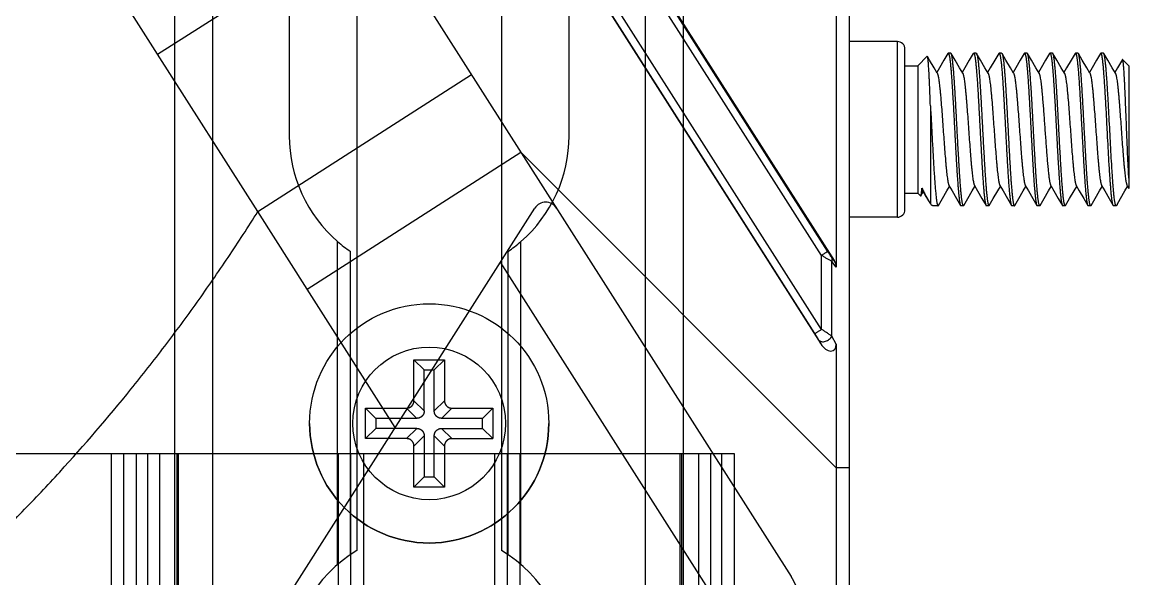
# Model space of a CAD drawing. Header units: millimetres. Extents: x 3299 to 14264, y 1863 to 5555.
# Drawn here: x 12541.37 to 12584.87, y 4157.39 to 4179.27 of the extents above; entities that cross this region are included whole.
import ezdxf

# ---------------------------------------------------------------- set-up
doc = ezdxf.new("R2010")
doc.units = ezdxf.units.MM
doc.layers.add('02___PRT_ALL_AXES', color=7, linetype='Continuous')
doc.layers.add('1轮廓线', color=7, linetype='Continuous', lineweight=25)

# ---------------------------------------------------------------- blocks, each defined once
blk = doc.blocks.new('rygj')
at = {"color": 114, "linetype": 'Continuous', "true_color": 0x139b48}
for p, q in [((4442.055, 3171.646), (5101.055, 3171.646)), ((4442.055, 3170.146), (5101.055, 3170.146)), ((4490.855, 3167.146), (4480.855, 3167.146)), ((4480.855, 3156.146), (4490.855, 3156.146)), ((4442.055, 3153.146), (5101.055, 3153.146)), ((4442.055, 3151.646), (5101.055, 3151.646))]:
    blk.add_line(p, q, dxfattribs=at)
for start, end in [(90, 139.1148), (220.8852, 270)]:
    blk.add_arc((4480.855, 3161.646), 5.5, start, end, dxfattribs=at)
at = {"layer": '02___PRT_ALL_AXES', "color": 114, "linetype": 'Continuous', "true_color": 0x139b48}
for p, q in [((4464.013, 3165.246), (4476.697, 3165.246)), ((4464.398, 3164.746), (4476.312, 3164.746)), ((5068.145, 3164.485), (4464.566, 3164.485)), ((4464.398, 3158.546), (4476.312, 3158.546)), ((5068.145, 3158.807), (4464.566, 3158.807)), ((4464.013, 3158.046), (4476.697, 3158.046))]:
    blk.add_line(p, q, dxfattribs=at)
for centre, start, end in [((4459.855, 3161.646), 31.0806, 148.9194), ((4480.855, 3161.646), 139.1148, 145.6923), ((4459.855, 3161.646), 211.0806, 328.9194), ((4480.855, 3161.646), 214.3077, 220.8852)]:
    blk.add_arc(centre, 5.5, start, end, dxfattribs=at)
blk = doc.blocks.new('ETDHFN')
at = {"layer": '1轮廓线', "linetype": 'Continuous', "lineweight": 25}
for p, q in [((8841.41, 4025.552), (8841.812, 4025.15)), ((8841.41, 4023.942), (8841.41, 4025.552)), ((8841.41, 4025.552), (8842.61, 4025.552)), ((8842.61, 4025.552), (8842.208, 4025.15)), ((8842.61, 4025.552), (8842.61, 4023.942)), ((8841.812, 4025.15), (8842.208, 4025.15)), ((8841.812, 4023.54), (8841.812, 4025.15)), ((8842.208, 4023.54), (8842.208, 4025.15)), ((8839.51, 4023.652), (8839.912, 4023.25)), ((8839.51, 4022.452), (8839.51, 4023.652)), ((8839.51, 4023.652), (8841.12, 4023.652)), ((8842.9, 4023.652), (8844.51, 4023.652)), ((8844.51, 4023.652), (8844.108, 4023.25)), ((8844.51, 4023.652), (8844.51, 4022.452)), ((8839.912, 4023.25), (8839.912, 4022.854)), ((8841.522, 4023.25), (8839.912, 4023.25)), ((8844.108, 4023.25), (8842.498, 4023.25)), ((8844.108, 4022.854), (8844.108, 4023.25)), ((8839.51, 4022.452), (8839.912, 4022.854)), ((8841.12, 4022.452), (8839.51, 4022.452)), ((8841.522, 4022.854), (8839.912, 4022.854)), ((8841.812, 4022.564), (8841.812, 4020.954)), ((8842.208, 4020.954), (8842.208, 4022.564)), ((8842.498, 4022.854), (8844.108, 4022.854)), ((8842.9, 4022.452), (8844.51, 4022.452)), ((8844.51, 4022.452), (8844.108, 4022.854)), ((8841.41, 4020.552), (8841.41, 4022.162)), ((8842.61, 4022.162), (8842.61, 4020.552)), ((8841.41, 4020.552), (8841.812, 4020.954)), ((8841.812, 4020.954), (8842.208, 4020.954)), ((8842.61, 4020.552), (8842.208, 4020.954)), ((8842.61, 4020.552), (8841.41, 4020.552))]:
    blk.add_line(p, q, dxfattribs=at)
at = {"layer": '1轮廓线', "linetype": 'Continuous', "lineweight": 13}
for p, q in [((8841.41, 4023.942), (8841.812, 4023.54)), ((8842.61, 4023.942), (8842.208, 4023.54)), ((8841.12, 4023.652), (8841.522, 4023.25)), ((8842.9, 4023.652), (8842.498, 4023.25)), ((8841.12, 4022.452), (8841.522, 4022.854)), ((8841.41, 4022.162), (8841.812, 4022.564)), ((8842.61, 4022.162), (8842.208, 4022.564)), ((8842.9, 4022.452), (8842.498, 4022.854))]:
    blk.add_line(p, q, dxfattribs=at)
at = {"layer": '1轮廓线', "linetype": 'Continuous', "lineweight": 25}
for radius in [4.7, 3]:
    blk.add_circle((8842.01, 4023.052), radius, dxfattribs=at)
blk.add_arc((8842.01, 4023.052), 4.7, 180, 0, dxfattribs=at)
for points in [[(8841.12, 4023.652), (8841.184, 4023.652), (8841.24, 4023.677), (8841.288, 4023.698), (8841.326, 4023.736), (8841.362, 4023.772), (8841.385, 4023.822), (8841.41, 4023.877), (8841.41, 4023.942)], [(8842.61, 4023.942), (8842.61, 4023.878), (8842.635, 4023.822), (8842.656, 4023.773), (8842.694, 4023.736), (8842.73, 4023.699), (8842.78, 4023.677), (8842.835, 4023.652), (8842.9, 4023.652)], [(8841.812, 4023.54), (8841.812, 4023.476), (8841.787, 4023.42), (8841.766, 4023.372), (8841.728, 4023.334), (8841.692, 4023.298), (8841.642, 4023.275), (8841.587, 4023.25), (8841.522, 4023.25)], [(8842.498, 4023.25), (8842.434, 4023.25), (8842.378, 4023.275), (8842.33, 4023.296), (8842.292, 4023.334), (8842.256, 4023.37), (8842.233, 4023.42), (8842.208, 4023.475), (8842.208, 4023.54)], [(8841.41, 4022.162), (8841.41, 4022.226), (8841.385, 4022.282), (8841.364, 4022.33), (8841.326, 4022.368), (8841.29, 4022.404), (8841.24, 4022.427), (8841.185, 4022.452), (8841.12, 4022.452)], [(8841.522, 4022.854), (8841.586, 4022.854), (8841.642, 4022.829), (8841.69, 4022.808), (8841.728, 4022.77), (8841.764, 4022.734), (8841.787, 4022.684), (8841.812, 4022.629), (8841.812, 4022.564)], [(8842.208, 4022.564), (8842.208, 4022.628), (8842.233, 4022.684), (8842.254, 4022.732), (8842.292, 4022.77), (8842.328, 4022.806), (8842.378, 4022.829), (8842.433, 4022.854), (8842.498, 4022.854)], [(8842.9, 4022.452), (8842.836, 4022.452), (8842.78, 4022.427), (8842.732, 4022.406), (8842.694, 4022.368), (8842.658, 4022.332), (8842.635, 4022.282), (8842.61, 4022.227), (8842.61, 4022.162)]]:
    blk.add_open_spline(points, degree=2, knots=[0, 0, 0, 0.25, 0.25, 0.5, 0.5, 0.75, 0.75, 1, 1, 1], dxfattribs=at)
blk = doc.blocks.new('ERTFHGJ')
at = {"color": 40, "linetype": 'Continuous', "true_color": 0xf8d731}
for p, q in [((8925.457, 3696.77), (8878.457, 3696.77)), ((8900.957, 3696.77), (8900.957, 3617.77)), ((8901.457, 3617.77), (8901.457, 3696.77)), ((8901.957, 3617.77), (8901.957, 3696.77)), ((8902.402, 3617.77), (8902.402, 3696.77)), ((8902.874, 3617.77), (8902.874, 3696.77)), ((8903.457, 3617.77), (8903.457, 3696.77)), ((8903.537, 3696.77), (8903.537, 3617.77)), ((8903.598, 3617.77), (8903.598, 3696.77)), ((8909.882, 3696.77), (8909.882, 3617.77)), ((8910.382, 3617.77), (8910.382, 3696.77)), ((8910.882, 3690.641), (8910.882, 3696.77)), ((8916.032, 3690.641), (8916.032, 3696.77)), ((8916.532, 3617.77), (8916.532, 3696.77)), ((8917.032, 3617.77), (8917.032, 3696.77)), ((8923.315, 3617.77), (8923.315, 3696.77)), ((8923.377, 3696.77), (8923.377, 3617.77)), ((8923.457, 3617.77), (8923.457, 3696.77)), ((8924.039, 3696.77), (8924.039, 3617.77)), ((8924.511, 3696.77), (8924.511, 3617.77)), ((8924.957, 3617.77), (8924.957, 3696.77)), ((8925.457, 3617.77), (8925.457, 3696.77))]:
    blk.add_line(p, q, dxfattribs=at)
blk = doc.blocks.new('rsfv')
at = {"rotation": 90}
blk.add_blockref('rygj', (14412.273, 369.859), dxfattribs=at)
for name, p in [('ETDHFN', (2408.617, 816.362)), ('ERTFHGJ', (2337.17, 1141.444))]:
    blk.add_blockref(name, p)
blk = doc.blocks.new('1111')
at = {"color": 7, "linetype": 'Continuous'}
for p, q in [((16602.781, 7051.634), (16602.781, 6714.134)), ((16405.676, 7051.134), (16600.504, 6745.316)), ((16415.394, 7050.956), (16602.197, 6757.734)), ((16412.996, 7050.624), (16601.677, 6754.455)), ((16601.704, 6757.935), (16584.035, 6785.67)), ((16601.941, 6758.095), (16584.272, 6785.83)), ((16601.437, 6754.866), (16584.021, 6782.205)), ((16601.704, 6755.027), (16584.287, 6782.366)), ((16575.606, 6765.835), (16584.01, 6771.206)), ((16602.282, 6769.515), (16602.282, 6757.468)), ((16575.606, 6765.835), (16574.314, 6767.861)), ((16604.681, 6759.434), (16604.681, 6766.334)), ((16604.981, 6759.734), (16604.981, 6766.034)), ((16579.547, 6759.657), (16575.606, 6765.835)), ((16605.854, 6765.757), (16605.481, 6765.384)), ((16605.864, 6765.753), (16605.854, 6765.757)), ((16605.951, 6765.603), (16605.864, 6765.753)), ((16606.125, 6765.303), (16605.951, 6765.603)), ((16606.508, 6765.598), (16606.334, 6765.298)), ((16606.666, 6765.871), (16606.508, 6765.598)), ((16606.666, 6765.871), (16606.681, 6765.884)), ((16606.781, 6765.884), (16606.681, 6765.884)), ((16606.796, 6765.871), (16606.781, 6765.884)), ((16606.951, 6765.603), (16606.796, 6765.871)), ((16607.125, 6765.303), (16606.951, 6765.603)), ((16607.508, 6765.598), (16607.334, 6765.298)), ((16607.666, 6765.871), (16607.508, 6765.598)), ((16607.666, 6765.871), (16607.681, 6765.884)), ((16607.781, 6765.884), (16607.681, 6765.884)), ((16607.781, 6765.884), (16607.796, 6765.871)), ((16607.951, 6765.603), (16607.796, 6765.871)), ((16608.125, 6765.303), (16607.951, 6765.603)), ((16608.508, 6765.598), (16608.334, 6765.298)), ((16608.666, 6765.871), (16608.508, 6765.598)), ((16608.666, 6765.871), (16608.681, 6765.884)), ((16608.781, 6765.884), (16608.681, 6765.884)), ((16608.781, 6765.884), (16608.796, 6765.871)), ((16608.951, 6765.603), (16608.796, 6765.871)), ((16609.125, 6765.303), (16608.951, 6765.603)), ((16609.508, 6765.598), (16609.334, 6765.298)), ((16609.666, 6765.871), (16609.508, 6765.598)), ((16609.666, 6765.871), (16609.681, 6765.884)), ((16609.781, 6765.884), (16609.681, 6765.884)), ((16609.796, 6765.871), (16609.781, 6765.884)), ((16609.951, 6765.603), (16609.796, 6765.871)), ((16610.125, 6765.303), (16609.951, 6765.603)), ((16610.508, 6765.598), (16610.334, 6765.298)), ((16610.666, 6765.871), (16610.508, 6765.598)), ((16610.666, 6765.871), (16610.681, 6765.884)), ((16610.781, 6765.884), (16610.681, 6765.884)), ((16610.796, 6765.871), (16610.781, 6765.884)), ((16610.951, 6765.603), (16610.796, 6765.871)), ((16611.125, 6765.303), (16610.951, 6765.603)), ((16611.508, 6765.598), (16611.334, 6765.298)), ((16611.666, 6765.871), (16611.508, 6765.598)), ((16611.666, 6765.871), (16611.681, 6765.884)), ((16611.781, 6765.884), (16611.681, 6765.884)), ((16611.796, 6765.871), (16611.781, 6765.884)), ((16611.951, 6765.603), (16611.796, 6765.871)), ((16612.125, 6765.303), (16611.951, 6765.603)), ((16612.508, 6765.598), (16612.334, 6765.298)), ((16612.666, 6765.871), (16612.508, 6765.598)), ((16612.666, 6765.871), (16612.681, 6765.884)), ((16612.781, 6765.884), (16612.681, 6765.884)), ((16612.796, 6765.871), (16612.781, 6765.884)), ((16612.951, 6765.603), (16612.796, 6765.871)), ((16613.125, 6765.303), (16612.951, 6765.603)), ((16613.525, 6765.626), (16613.334, 6765.298)), ((16613.781, 6765.384), (16613.535, 6765.63)), ((16605.481, 6765.384), (16605.481, 6760.384)), ((16606.251, 6765.087), (16606.125, 6765.303)), ((16606.334, 6765.298), (16606.231, 6765.121)), ((16607.251, 6765.087), (16607.125, 6765.303)), ((16607.334, 6765.298), (16607.231, 6765.121)), ((16608.251, 6765.087), (16608.125, 6765.303)), ((16608.334, 6765.298), (16608.231, 6765.121)), ((16609.251, 6765.087), (16609.125, 6765.303)), ((16609.334, 6765.298), (16609.231, 6765.121)), ((16610.251, 6765.087), (16610.125, 6765.303)), ((16610.334, 6765.298), (16610.231, 6765.121)), ((16611.251, 6765.087), (16611.125, 6765.303)), ((16611.334, 6765.298), (16611.231, 6765.121)), ((16612.251, 6765.087), (16612.125, 6765.303)), ((16612.334, 6765.298), (16612.231, 6765.121)), ((16613.251, 6765.087), (16613.125, 6765.303)), ((16613.334, 6765.298), (16613.231, 6765.121)), ((16613.781, 6765.384), (16613.781, 6760.56)), ((16579.547, 6759.657), (16587.941, 6765.036)), ((16605.981, 6763.811), (16605.981, 6759.958)), ((16581.486, 6756.611), (16589.881, 6761.99)), ((16602.282, 6749.589), (16589.881, 6761.99)), ((16605.598, 6760.266), (16605.481, 6760.384)), ((16605.607, 6760.27), (16605.662, 6760.363)), ((16605.662, 6760.363), (16605.698, 6760.426)), ((16605.682, 6760.453), (16605.807, 6760.246)), ((16606.451, 6760.164), (16606.625, 6760.464)), ((16606.625, 6760.464), (16606.731, 6760.646)), ((16606.711, 6760.68), (16606.834, 6760.469)), ((16606.834, 6760.469), (16607.008, 6760.169)), ((16607.451, 6760.164), (16607.625, 6760.464)), ((16607.625, 6760.464), (16607.731, 6760.646)), ((16607.711, 6760.68), (16607.834, 6760.469)), ((16607.834, 6760.469), (16608.008, 6760.169)), ((16608.451, 6760.164), (16608.625, 6760.464)), ((16608.625, 6760.464), (16608.731, 6760.646)), ((16608.711, 6760.68), (16608.834, 6760.469)), ((16608.834, 6760.469), (16609.008, 6760.169)), ((16609.451, 6760.164), (16609.625, 6760.464)), ((16609.625, 6760.464), (16609.731, 6760.646)), ((16609.711, 6760.68), (16609.834, 6760.469)), ((16609.834, 6760.469), (16610.008, 6760.169)), ((16610.451, 6760.164), (16610.625, 6760.464)), ((16610.625, 6760.464), (16610.731, 6760.646)), ((16610.711, 6760.68), (16610.834, 6760.469)), ((16610.834, 6760.469), (16611.008, 6760.169)), ((16611.451, 6760.164), (16611.625, 6760.464)), ((16611.625, 6760.464), (16611.731, 6760.646)), ((16611.711, 6760.68), (16611.834, 6760.469)), ((16611.834, 6760.469), (16612.008, 6760.169)), ((16612.451, 6760.164), (16612.625, 6760.464)), ((16612.625, 6760.464), (16612.731, 6760.646)), ((16612.711, 6760.68), (16612.834, 6760.469)), ((16612.834, 6760.469), (16613.008, 6760.169)), ((16613.451, 6760.164), (16613.625, 6760.464)), ((16613.625, 6760.464), (16613.731, 6760.646)), ((16613.711, 6760.68), (16613.781, 6760.56)), ((16605.598, 6760.266), (16605.607, 6760.27)), ((16605.807, 6760.246), (16605.933, 6760.036)), ((16605.933, 6760.036), (16605.981, 6759.958)), ((16606.296, 6759.896), (16606.451, 6760.164)), ((16607.008, 6760.169), (16607.166, 6759.896)), ((16607.296, 6759.896), (16607.451, 6760.164)), ((16608.008, 6760.169), (16608.166, 6759.896)), ((16608.296, 6759.896), (16608.451, 6760.164)), ((16609.008, 6760.169), (16609.166, 6759.896)), ((16609.296, 6759.896), (16609.451, 6760.164)), ((16610.008, 6760.169), (16610.166, 6759.896)), ((16610.296, 6759.896), (16610.451, 6760.164)), ((16611.008, 6760.169), (16611.166, 6759.896)), ((16611.296, 6759.896), (16611.451, 6760.164)), ((16612.008, 6760.169), (16612.166, 6759.896)), ((16612.296, 6759.896), (16612.451, 6760.164)), ((16613.008, 6760.169), (16613.166, 6759.896)), ((16613.316, 6759.931), (16613.281, 6759.884)), ((16613.316, 6759.931), (16613.451, 6760.164)), ((16570.281, 6728.153), (16590.438, 6759.792)), ((16581.486, 6756.611), (16579.547, 6759.657)), ((16606.281, 6759.884), (16606.296, 6759.896)), ((16607.166, 6759.896), (16607.181, 6759.884)), ((16607.281, 6759.884), (16607.181, 6759.884)), ((16607.296, 6759.896), (16607.281, 6759.884)), ((16608.166, 6759.896), (16608.181, 6759.884)), ((16608.281, 6759.884), (16608.181, 6759.884)), ((16608.296, 6759.896), (16608.281, 6759.884)), ((16609.166, 6759.896), (16609.181, 6759.884)), ((16609.281, 6759.884), (16609.181, 6759.884)), ((16609.296, 6759.896), (16609.281, 6759.884)), ((16610.166, 6759.896), (16610.181, 6759.884)), ((16610.281, 6759.884), (16610.181, 6759.884)), ((16610.296, 6759.896), (16610.281, 6759.884)), ((16611.166, 6759.896), (16611.181, 6759.884)), ((16611.281, 6759.884), (16611.181, 6759.884)), ((16611.296, 6759.896), (16611.281, 6759.884)), ((16612.166, 6759.896), (16612.181, 6759.884)), ((16612.281, 6759.884), (16612.181, 6759.884)), ((16612.296, 6759.896), (16612.281, 6759.884)), ((16613.181, 6759.884), (16613.166, 6759.896)), ((16601.704, 6755.027), (16601.704, 6757.935)), ((16602.197, 6757.734), (16602.102, 6757.857)), ((16598.585, 6742.745), (16589.081, 6757.663)), ((16602.282, 6757.468), (16602.107, 6757.697)), ((16602.107, 6754.76), (16602.107, 6757.697)), ((16584.948, 6751.175), (16581.486, 6756.611)), ((16602.282, 6754.44), (16602.107, 6754.76)), ((16601.677, 6754.455), (16601.598, 6754.599)), ((16602.282, 6754.44), (16602.282, 6749.589)), ((16602.282, 6749.589), (16602.276, 6739.957)), ((16602.781, 6749.589), (16602.282, 6749.589))]:
    blk.add_line(p, q, dxfattribs=at)
for centre, radius, start, end in [((16604.681, 6766.034), 0.3, 0, 90), ((16590.859, 6759.524), 0.5, 32.5, 147.5), ((16604.681, 6759.734), 0.3, 270, 0), ((16597.974, 6743.704), 3, 327.5, 32.5)]:
    blk.add_arc(centre, radius, start, end, dxfattribs=at)
for centre, major_axis, ratio, start_param, end_param in [((16601.92, 6757.605), (-0.278, 0.337), 0.685856, -2.447355, -1.747542), ((16601.92, 6754.632), (-0.253, 0.43), 0.601104, -4.65481, -2.346373)]:
    blk.add_ellipse(centre, major_axis=major_axis, ratio=ratio, start_param=start_param, end_param=end_param, dxfattribs=at)
for points, knots in [([(16605.981, 6763.811), (16605.976, 6763.941), (16605.967, 6764.191), (16605.955, 6764.497), (16605.945, 6764.726), (16605.938, 6764.883), (16605.931, 6765.029), (16605.923, 6765.164), (16605.916, 6765.286), (16605.909, 6765.395), (16605.902, 6765.491), (16605.894, 6765.573), (16605.888, 6765.631), (16605.883, 6765.671), (16605.879, 6765.695), (16605.875, 6765.715), (16605.872, 6765.731), (16605.869, 6765.743), (16605.866, 6765.749), (16605.865, 6765.752), (16605.864, 6765.753)], [0, 0, 0, 0, 0.200269, 0.385828, 0.471817, 0.552686, 0.62801, 0.697369, 0.760387, 0.816722, 0.866055, 0.908122, 0.942683, 0.957091, 0.969561, 0.980083, 0.988649, 0.99527, 0.997866, 1, 1, 1, 1]), ([(16606.681, 6765.884), (16606.682, 6765.884), (16606.685, 6765.883), (16606.689, 6765.88), (16606.693, 6765.876), (16606.697, 6765.87), (16606.7, 6765.862), (16606.704, 6765.853), (16606.708, 6765.842), (16606.713, 6765.824), (16606.72, 6765.797), (16606.727, 6765.76), (16606.735, 6765.716), (16606.742, 6765.666), (16606.75, 6765.61), (16606.757, 6765.547), (16606.765, 6765.479), (16606.775, 6765.376), (16606.788, 6765.233), (16606.803, 6765.047), (16606.818, 6764.84), (16606.833, 6764.616), (16606.848, 6764.376), (16606.863, 6764.123), (16606.878, 6763.858), (16606.899, 6763.489), (16606.924, 6763.019), (16606.954, 6762.456), (16606.979, 6761.993), (16606.999, 6761.635), (16607.014, 6761.382), (16607.029, 6761.143), (16607.044, 6760.919), (16607.059, 6760.713), (16607.075, 6760.527), (16607.089, 6760.363), (16607.102, 6760.24), (16607.113, 6760.153), (16607.12, 6760.097), (16607.128, 6760.048), (16607.136, 6760.004), (16607.143, 6759.968), (16607.15, 6759.938), (16607.157, 6759.917), (16607.162, 6759.904), (16607.165, 6759.899), (16607.166, 6759.896)], [0, 0, 0, 0, 0.000645, 0.001404, 0.002351, 0.003524, 0.004942, 0.006617, 0.008553, 0.010755, 0.015963, 0.022244, 0.029591, 0.037991, 0.047433, 0.057897, 0.069357, 0.081791, 0.109473, 0.140693, 0.175175, 0.212608, 0.252656, 0.294956, 0.339126, 0.384767, 0.478801, 0.573661, 0.66592, 0.710026, 0.752246, 0.792201, 0.829527, 0.863891, 0.894981, 0.922522, 0.946268, 0.956654, 0.966017, 0.974338, 0.981603, 0.987803, 0.992929, 0.996986, 0.99862, 1, 1, 1, 1]), ([(16607.281, 6759.884), (16607.28, 6759.884), (16607.277, 6759.884), (16607.273, 6759.887), (16607.269, 6759.892), (16607.266, 6759.898), (16607.262, 6759.905), (16607.258, 6759.915), (16607.254, 6759.926), (16607.249, 6759.944), (16607.242, 6759.97), (16607.235, 6760.008), (16607.227, 6760.051), (16607.22, 6760.101), (16607.212, 6760.157), (16607.205, 6760.22), (16607.197, 6760.288), (16607.187, 6760.391), (16607.174, 6760.534), (16607.159, 6760.721), (16607.144, 6760.927), (16607.129, 6761.151), (16607.114, 6761.391), (16607.099, 6761.645), (16607.084, 6761.909), (16607.063, 6762.278), (16607.038, 6762.748), (16607.008, 6763.311), (16606.983, 6763.775), (16606.963, 6764.132), (16606.948, 6764.385), (16606.933, 6764.625), (16606.918, 6764.848), (16606.903, 6765.054), (16606.888, 6765.24), (16606.873, 6765.405), (16606.86, 6765.528), (16606.849, 6765.614), (16606.842, 6765.67), (16606.834, 6765.72), (16606.827, 6765.763), (16606.819, 6765.799), (16606.812, 6765.829), (16606.805, 6765.85), (16606.8, 6765.863), (16606.797, 6765.869), (16606.796, 6765.871)], [0, 0, 0, 0, 0.000645, 0.001404, 0.002351, 0.003524, 0.004942, 0.006617, 0.008553, 0.010755, 0.015963, 0.022244, 0.029591, 0.037991, 0.047433, 0.057897, 0.069357, 0.081791, 0.109473, 0.140693, 0.175175, 0.212608, 0.252656, 0.294956, 0.339126, 0.384767, 0.478801, 0.573661, 0.66592, 0.710026, 0.752247, 0.792201, 0.829527, 0.863891, 0.894981, 0.922522, 0.946268, 0.956654, 0.966017, 0.974338, 0.981603, 0.987803, 0.992929, 0.996986, 0.99862, 1, 1, 1, 1]), ([(16607.681, 6765.884), (16607.682, 6765.884), (16607.685, 6765.883), (16607.689, 6765.88), (16607.693, 6765.876), (16607.697, 6765.87), (16607.7, 6765.862), (16607.704, 6765.853), (16607.708, 6765.842), (16607.713, 6765.824), (16607.72, 6765.797), (16607.727, 6765.76), (16607.735, 6765.716), (16607.742, 6765.666), (16607.75, 6765.61), (16607.757, 6765.547), (16607.765, 6765.479), (16607.775, 6765.376), (16607.788, 6765.233), (16607.803, 6765.047), (16607.818, 6764.84), (16607.833, 6764.616), (16607.848, 6764.376), (16607.863, 6764.123), (16607.878, 6763.858), (16607.899, 6763.489), (16607.924, 6763.019), (16607.954, 6762.456), (16607.979, 6761.993), (16607.999, 6761.635), (16608.014, 6761.382), (16608.029, 6761.143), (16608.044, 6760.919), (16608.059, 6760.713), (16608.075, 6760.527), (16608.089, 6760.363), (16608.102, 6760.24), (16608.113, 6760.153), (16608.12, 6760.097), (16608.128, 6760.048), (16608.136, 6760.004), (16608.143, 6759.968), (16608.15, 6759.938), (16608.157, 6759.917), (16608.162, 6759.904), (16608.165, 6759.899), (16608.166, 6759.896)], [0, 0, 0, 0, 0.000645, 0.001404, 0.002351, 0.003524, 0.004942, 0.006617, 0.008553, 0.010755, 0.015963, 0.022244, 0.029591, 0.037991, 0.047433, 0.057897, 0.069357, 0.081791, 0.109473, 0.140693, 0.175175, 0.212608, 0.252656, 0.294956, 0.339126, 0.384767, 0.478801, 0.573661, 0.66592, 0.710026, 0.752246, 0.792201, 0.829527, 0.863891, 0.894981, 0.922522, 0.946268, 0.956654, 0.966017, 0.974338, 0.981603, 0.987803, 0.992929, 0.996986, 0.99862, 1, 1, 1, 1]), ([(16607.796, 6765.871), (16607.797, 6765.869), (16607.8, 6765.863), (16607.805, 6765.85), (16607.812, 6765.829), (16607.819, 6765.799), (16607.827, 6765.763), (16607.834, 6765.72), (16607.842, 6765.67), (16607.849, 6765.614), (16607.86, 6765.528), (16607.873, 6765.405), (16607.888, 6765.24), (16607.903, 6765.054), (16607.918, 6764.848), (16607.933, 6764.625), (16607.948, 6764.385), (16607.963, 6764.132), (16607.983, 6763.775), (16608.008, 6763.311), (16608.038, 6762.748), (16608.063, 6762.278), (16608.084, 6761.909), (16608.099, 6761.645), (16608.114, 6761.391), (16608.129, 6761.151), (16608.144, 6760.927), (16608.159, 6760.721), (16608.174, 6760.534), (16608.187, 6760.391), (16608.197, 6760.288), (16608.205, 6760.22), (16608.212, 6760.157), (16608.22, 6760.101), (16608.227, 6760.051), (16608.235, 6760.008), (16608.242, 6759.97), (16608.249, 6759.944), (16608.254, 6759.926), (16608.258, 6759.915), (16608.262, 6759.905), (16608.266, 6759.898), (16608.269, 6759.892), (16608.273, 6759.887), (16608.277, 6759.884), (16608.28, 6759.884), (16608.281, 6759.884)], [0, 0, 0, 0, 0.00138, 0.003014, 0.007071, 0.012197, 0.018397, 0.025662, 0.033983, 0.043346, 0.053732, 0.077478, 0.105019, 0.136109, 0.170473, 0.207799, 0.247753, 0.289974, 0.33408, 0.426339, 0.521199, 0.615233, 0.660874, 0.705044, 0.747344, 0.787392, 0.824825, 0.859307, 0.890527, 0.918209, 0.930643, 0.942103, 0.952567, 0.962009, 0.970409, 0.977756, 0.984037, 0.989245, 0.991447, 0.993383, 0.995058, 0.996476, 0.997649, 0.998596, 0.999355, 1, 1, 1, 1]), ([(16608.681, 6765.884), (16608.682, 6765.884), (16608.685, 6765.883), (16608.689, 6765.88), (16608.693, 6765.876), (16608.697, 6765.87), (16608.7, 6765.862), (16608.704, 6765.853), (16608.708, 6765.842), (16608.713, 6765.824), (16608.72, 6765.797), (16608.727, 6765.76), (16608.735, 6765.716), (16608.742, 6765.666), (16608.75, 6765.61), (16608.757, 6765.547), (16608.765, 6765.479), (16608.775, 6765.376), (16608.788, 6765.233), (16608.803, 6765.047), (16608.818, 6764.84), (16608.833, 6764.616), (16608.848, 6764.376), (16608.863, 6764.123), (16608.878, 6763.858), (16608.899, 6763.489), (16608.924, 6763.019), (16608.954, 6762.456), (16608.979, 6761.993), (16608.999, 6761.635), (16609.014, 6761.382), (16609.029, 6761.143), (16609.044, 6760.919), (16609.059, 6760.713), (16609.075, 6760.527), (16609.089, 6760.363), (16609.102, 6760.24), (16609.113, 6760.153), (16609.12, 6760.097), (16609.128, 6760.048), (16609.136, 6760.004), (16609.143, 6759.968), (16609.15, 6759.938), (16609.157, 6759.917), (16609.162, 6759.904), (16609.165, 6759.899), (16609.166, 6759.896)], [0, 0, 0, 0, 0.000645, 0.001404, 0.002351, 0.003524, 0.004942, 0.006617, 0.008553, 0.010755, 0.015963, 0.022244, 0.029591, 0.037991, 0.047433, 0.057897, 0.069357, 0.081791, 0.109473, 0.140693, 0.175175, 0.212608, 0.252656, 0.294956, 0.339126, 0.384767, 0.478801, 0.573661, 0.66592, 0.710026, 0.752246, 0.792201, 0.829527, 0.863891, 0.894981, 0.922522, 0.946268, 0.956654, 0.966017, 0.974338, 0.981603, 0.987803, 0.992929, 0.996986, 0.99862, 1, 1, 1, 1]), ([(16608.796, 6765.871), (16608.797, 6765.869), (16608.8, 6765.863), (16608.805, 6765.85), (16608.812, 6765.829), (16608.819, 6765.799), (16608.827, 6765.763), (16608.834, 6765.72), (16608.842, 6765.67), (16608.849, 6765.614), (16608.86, 6765.528), (16608.873, 6765.405), (16608.888, 6765.24), (16608.903, 6765.054), (16608.918, 6764.848), (16608.933, 6764.625), (16608.948, 6764.385), (16608.963, 6764.132), (16608.983, 6763.775), (16609.008, 6763.311), (16609.038, 6762.748), (16609.063, 6762.278), (16609.084, 6761.909), (16609.099, 6761.645), (16609.114, 6761.391), (16609.129, 6761.151), (16609.144, 6760.927), (16609.159, 6760.721), (16609.174, 6760.534), (16609.187, 6760.391), (16609.197, 6760.288), (16609.205, 6760.22), (16609.212, 6760.157), (16609.22, 6760.101), (16609.227, 6760.051), (16609.235, 6760.008), (16609.242, 6759.97), (16609.249, 6759.944), (16609.254, 6759.926), (16609.258, 6759.915), (16609.262, 6759.905), (16609.266, 6759.898), (16609.269, 6759.892), (16609.273, 6759.887), (16609.277, 6759.884), (16609.28, 6759.884), (16609.281, 6759.884)], [0, 0, 0, 0, 0.00138, 0.003014, 0.007071, 0.012197, 0.018397, 0.025662, 0.033983, 0.043346, 0.053732, 0.077478, 0.105019, 0.136109, 0.170473, 0.207799, 0.247753, 0.289974, 0.33408, 0.426339, 0.521199, 0.615233, 0.660874, 0.705044, 0.747344, 0.787392, 0.824825, 0.859307, 0.890527, 0.918209, 0.930643, 0.942103, 0.952567, 0.962009, 0.970409, 0.977756, 0.984037, 0.989245, 0.991447, 0.993383, 0.995058, 0.996476, 0.997649, 0.998596, 0.999355, 1, 1, 1, 1]), ([(16609.681, 6765.884), (16609.682, 6765.884), (16609.685, 6765.883), (16609.689, 6765.88), (16609.693, 6765.876), (16609.697, 6765.87), (16609.7, 6765.862), (16609.704, 6765.853), (16609.708, 6765.842), (16609.713, 6765.824), (16609.72, 6765.797), (16609.727, 6765.76), (16609.735, 6765.716), (16609.742, 6765.666), (16609.75, 6765.61), (16609.757, 6765.547), (16609.765, 6765.479), (16609.775, 6765.376), (16609.788, 6765.233), (16609.803, 6765.047), (16609.818, 6764.84), (16609.833, 6764.616), (16609.848, 6764.376), (16609.863, 6764.123), (16609.878, 6763.858), (16609.899, 6763.489), (16609.924, 6763.019), (16609.954, 6762.456), (16609.979, 6761.993), (16609.999, 6761.635), (16610.014, 6761.382), (16610.029, 6761.143), (16610.044, 6760.919), (16610.059, 6760.713), (16610.075, 6760.527), (16610.089, 6760.363), (16610.102, 6760.24), (16610.113, 6760.153), (16610.12, 6760.097), (16610.128, 6760.048), (16610.136, 6760.004), (16610.143, 6759.968), (16610.15, 6759.938), (16610.157, 6759.917), (16610.162, 6759.904), (16610.165, 6759.899), (16610.166, 6759.896)], [0, 0, 0, 0, 0.000645, 0.001404, 0.002351, 0.003524, 0.004942, 0.006617, 0.008553, 0.010755, 0.015963, 0.022244, 0.029591, 0.037991, 0.047433, 0.057897, 0.069357, 0.081791, 0.109473, 0.140693, 0.175175, 0.212608, 0.252656, 0.294956, 0.339126, 0.384767, 0.478801, 0.573661, 0.66592, 0.710026, 0.752246, 0.792201, 0.829527, 0.863891, 0.894981, 0.922522, 0.946268, 0.956654, 0.966017, 0.974338, 0.981603, 0.987803, 0.992929, 0.996986, 0.99862, 1, 1, 1, 1]), ([(16610.281, 6759.884), (16610.28, 6759.884), (16610.277, 6759.884), (16610.273, 6759.887), (16610.269, 6759.892), (16610.266, 6759.898), (16610.262, 6759.905), (16610.258, 6759.915), (16610.254, 6759.926), (16610.249, 6759.944), (16610.242, 6759.97), (16610.235, 6760.008), (16610.227, 6760.051), (16610.22, 6760.101), (16610.212, 6760.157), (16610.205, 6760.22), (16610.197, 6760.288), (16610.187, 6760.391), (16610.174, 6760.534), (16610.159, 6760.721), (16610.144, 6760.927), (16610.129, 6761.151), (16610.114, 6761.391), (16610.099, 6761.645), (16610.084, 6761.909), (16610.063, 6762.278), (16610.038, 6762.748), (16610.008, 6763.311), (16609.983, 6763.775), (16609.963, 6764.132), (16609.948, 6764.385), (16609.933, 6764.625), (16609.918, 6764.848), (16609.903, 6765.054), (16609.888, 6765.24), (16609.873, 6765.405), (16609.86, 6765.528), (16609.849, 6765.614), (16609.842, 6765.67), (16609.834, 6765.72), (16609.827, 6765.763), (16609.819, 6765.799), (16609.812, 6765.829), (16609.805, 6765.85), (16609.8, 6765.863), (16609.797, 6765.869), (16609.796, 6765.871)], [0, 0, 0, 0, 0.000645, 0.001404, 0.002351, 0.003524, 0.004942, 0.006617, 0.008553, 0.010755, 0.015963, 0.022244, 0.029591, 0.037991, 0.047433, 0.057897, 0.069357, 0.081791, 0.109473, 0.140693, 0.175175, 0.212608, 0.252656, 0.294956, 0.339126, 0.384767, 0.478801, 0.573661, 0.66592, 0.710026, 0.752247, 0.792201, 0.829527, 0.863891, 0.894981, 0.922522, 0.946268, 0.956654, 0.966017, 0.974338, 0.981603, 0.987803, 0.992929, 0.996986, 0.99862, 1, 1, 1, 1]), ([(16610.681, 6765.884), (16610.682, 6765.884), (16610.685, 6765.883), (16610.689, 6765.88), (16610.693, 6765.876), (16610.697, 6765.87), (16610.7, 6765.862), (16610.704, 6765.853), (16610.708, 6765.842), (16610.713, 6765.824), (16610.72, 6765.797), (16610.727, 6765.76), (16610.735, 6765.716), (16610.742, 6765.666), (16610.75, 6765.61), (16610.757, 6765.547), (16610.765, 6765.479), (16610.775, 6765.376), (16610.788, 6765.233), (16610.803, 6765.047), (16610.818, 6764.84), (16610.833, 6764.616), (16610.848, 6764.376), (16610.863, 6764.123), (16610.878, 6763.858), (16610.899, 6763.489), (16610.924, 6763.019), (16610.954, 6762.456), (16610.979, 6761.993), (16610.999, 6761.635), (16611.014, 6761.382), (16611.029, 6761.143), (16611.044, 6760.919), (16611.059, 6760.713), (16611.075, 6760.527), (16611.089, 6760.363), (16611.102, 6760.24), (16611.113, 6760.153), (16611.12, 6760.097), (16611.128, 6760.048), (16611.136, 6760.004), (16611.143, 6759.968), (16611.15, 6759.938), (16611.157, 6759.917), (16611.162, 6759.904), (16611.165, 6759.899), (16611.166, 6759.896)], [0, 0, 0, 0, 0.000645, 0.001404, 0.002351, 0.003524, 0.004942, 0.006617, 0.008553, 0.010755, 0.015963, 0.022244, 0.029591, 0.037991, 0.047433, 0.057897, 0.069357, 0.081791, 0.109473, 0.140693, 0.175175, 0.212608, 0.252656, 0.294956, 0.339126, 0.384767, 0.478801, 0.573661, 0.66592, 0.710026, 0.752246, 0.792201, 0.829527, 0.863891, 0.894981, 0.922522, 0.946268, 0.956654, 0.966017, 0.974338, 0.981603, 0.987803, 0.992929, 0.996986, 0.99862, 1, 1, 1, 1]), ([(16611.281, 6759.884), (16611.28, 6759.884), (16611.277, 6759.884), (16611.273, 6759.887), (16611.269, 6759.892), (16611.266, 6759.898), (16611.262, 6759.905), (16611.258, 6759.915), (16611.254, 6759.926), (16611.249, 6759.944), (16611.242, 6759.97), (16611.235, 6760.008), (16611.227, 6760.051), (16611.22, 6760.101), (16611.212, 6760.157), (16611.205, 6760.22), (16611.197, 6760.288), (16611.187, 6760.391), (16611.174, 6760.534), (16611.159, 6760.721), (16611.144, 6760.927), (16611.129, 6761.151), (16611.114, 6761.391), (16611.099, 6761.645), (16611.084, 6761.909), (16611.063, 6762.278), (16611.038, 6762.748), (16611.008, 6763.311), (16610.983, 6763.775), (16610.963, 6764.132), (16610.948, 6764.385), (16610.933, 6764.625), (16610.918, 6764.848), (16610.903, 6765.054), (16610.888, 6765.24), (16610.873, 6765.405), (16610.86, 6765.528), (16610.849, 6765.614), (16610.842, 6765.67), (16610.834, 6765.72), (16610.827, 6765.763), (16610.819, 6765.799), (16610.812, 6765.829), (16610.805, 6765.85), (16610.8, 6765.863), (16610.797, 6765.869), (16610.796, 6765.871)], [0, 0, 0, 0, 0.000645, 0.001404, 0.002351, 0.003524, 0.004942, 0.006617, 0.008553, 0.010755, 0.015963, 0.022244, 0.029591, 0.037991, 0.047433, 0.057897, 0.069357, 0.081791, 0.109473, 0.140693, 0.175175, 0.212608, 0.252656, 0.294956, 0.339126, 0.384767, 0.478801, 0.573661, 0.66592, 0.710026, 0.752247, 0.792201, 0.829527, 0.863891, 0.894981, 0.922522, 0.946268, 0.956654, 0.966017, 0.974338, 0.981603, 0.987803, 0.992929, 0.996986, 0.99862, 1, 1, 1, 1]), ([(16611.681, 6765.884), (16611.682, 6765.884), (16611.685, 6765.883), (16611.689, 6765.88), (16611.693, 6765.876), (16611.697, 6765.87), (16611.7, 6765.862), (16611.704, 6765.853), (16611.708, 6765.842), (16611.713, 6765.824), (16611.72, 6765.797), (16611.727, 6765.76), (16611.735, 6765.716), (16611.742, 6765.666), (16611.75, 6765.61), (16611.757, 6765.547), (16611.765, 6765.479), (16611.775, 6765.376), (16611.788, 6765.233), (16611.803, 6765.047), (16611.818, 6764.84), (16611.833, 6764.616), (16611.848, 6764.376), (16611.863, 6764.123), (16611.878, 6763.858), (16611.899, 6763.489), (16611.924, 6763.019), (16611.954, 6762.456), (16611.979, 6761.993), (16611.999, 6761.635), (16612.014, 6761.382), (16612.029, 6761.143), (16612.044, 6760.919), (16612.059, 6760.713), (16612.075, 6760.527), (16612.089, 6760.363), (16612.102, 6760.24), (16612.113, 6760.153), (16612.12, 6760.097), (16612.128, 6760.048), (16612.136, 6760.004), (16612.143, 6759.968), (16612.15, 6759.938), (16612.157, 6759.917), (16612.162, 6759.904), (16612.165, 6759.899), (16612.166, 6759.896)], [0, 0, 0, 0, 0.000645, 0.001404, 0.002351, 0.003524, 0.004942, 0.006617, 0.008553, 0.010755, 0.015963, 0.022244, 0.029591, 0.037991, 0.047433, 0.057897, 0.069357, 0.081791, 0.109473, 0.140693, 0.175175, 0.212608, 0.252656, 0.294956, 0.339126, 0.384767, 0.478801, 0.573661, 0.66592, 0.710026, 0.752246, 0.792201, 0.829527, 0.863891, 0.894981, 0.922522, 0.946268, 0.956654, 0.966017, 0.974338, 0.981603, 0.987803, 0.992929, 0.996986, 0.99862, 1, 1, 1, 1]), ([(16612.281, 6759.884), (16612.28, 6759.884), (16612.277, 6759.884), (16612.273, 6759.887), (16612.269, 6759.892), (16612.266, 6759.898), (16612.262, 6759.905), (16612.258, 6759.915), (16612.254, 6759.926), (16612.249, 6759.944), (16612.242, 6759.97), (16612.235, 6760.008), (16612.227, 6760.051), (16612.22, 6760.101), (16612.212, 6760.157), (16612.205, 6760.22), (16612.197, 6760.288), (16612.187, 6760.391), (16612.174, 6760.534), (16612.159, 6760.721), (16612.144, 6760.927), (16612.129, 6761.151), (16612.114, 6761.391), (16612.099, 6761.645), (16612.084, 6761.909), (16612.063, 6762.278), (16612.038, 6762.748), (16612.008, 6763.311), (16611.983, 6763.775), (16611.963, 6764.132), (16611.948, 6764.385), (16611.933, 6764.625), (16611.918, 6764.848), (16611.903, 6765.054), (16611.888, 6765.24), (16611.873, 6765.405), (16611.86, 6765.528), (16611.849, 6765.614), (16611.842, 6765.67), (16611.834, 6765.72), (16611.827, 6765.763), (16611.819, 6765.799), (16611.812, 6765.829), (16611.805, 6765.85), (16611.8, 6765.863), (16611.797, 6765.869), (16611.796, 6765.871)], [0, 0, 0, 0, 0.000645, 0.001404, 0.002351, 0.003524, 0.004942, 0.006617, 0.008553, 0.010755, 0.015963, 0.022244, 0.029591, 0.037991, 0.047433, 0.057897, 0.069357, 0.081791, 0.109473, 0.140693, 0.175175, 0.212608, 0.252656, 0.294956, 0.339126, 0.384767, 0.478801, 0.573661, 0.66592, 0.710026, 0.752247, 0.792201, 0.829527, 0.863891, 0.894981, 0.922522, 0.946268, 0.956654, 0.966017, 0.974338, 0.981603, 0.987803, 0.992929, 0.996986, 0.99862, 1, 1, 1, 1]), ([(16613.155, 6759.924), (16613.152, 6759.933), (16613.147, 6759.953), (16613.139, 6759.985), (16613.132, 6760.024), (16613.125, 6760.069), (16613.117, 6760.12), (16613.107, 6760.199), (16613.094, 6760.313), (16613.08, 6760.467), (16613.065, 6760.641), (16613.05, 6760.835), (16613.036, 6761.046), (16613.021, 6761.273), (16613.001, 6761.602), (16612.976, 6762.037), (16612.947, 6762.577), (16612.918, 6763.128), (16612.894, 6763.585), (16612.874, 6763.942), (16612.859, 6764.197), (16612.844, 6764.441), (16612.83, 6764.672), (16612.815, 6764.887), (16612.8, 6765.084), (16612.786, 6765.263), (16612.773, 6765.399), (16612.763, 6765.498), (16612.755, 6765.563), (16612.748, 6765.623), (16612.741, 6765.676), (16612.733, 6765.724), (16612.726, 6765.766), (16612.719, 6765.801), (16612.712, 6765.826), (16612.707, 6765.844), (16612.703, 6765.854), (16612.7, 6765.863), (16612.696, 6765.87), (16612.693, 6765.876), (16612.689, 6765.88), (16612.685, 6765.883), (16612.682, 6765.884), (16612.681, 6765.884)], [0, 0, 0, 0, 0.004534, 0.010093, 0.016677, 0.024277, 0.032884, 0.042481, 0.064561, 0.090344, 0.11961, 0.152113, 0.187573, 0.225687, 0.266129, 0.352584, 0.443965, 0.537128, 0.628869, 0.673215, 0.71603, 0.756949, 0.795616, 0.831702, 0.864895, 0.894913, 0.9215, 0.933435, 0.944432, 0.954468, 0.963522, 0.971576, 0.97862, 0.984642, 0.989637, 0.99175, 0.993608, 0.995217, 0.996581, 0.997712, 0.998629, 0.999368, 1, 1, 1, 1]), ([(16613.258, 6759.914), (16613.256, 6759.922), (16613.25, 6759.938), (16613.243, 6759.967), (16613.236, 6760.002), (16613.229, 6760.042), (16613.222, 6760.089), (16613.212, 6760.162), (16613.199, 6760.267), (16613.185, 6760.409), (16613.171, 6760.572), (16613.156, 6760.754), (16613.142, 6760.954), (16613.128, 6761.169), (16613.108, 6761.483), (16613.084, 6761.9), (16613.055, 6762.422), (16613.027, 6762.96), (16612.999, 6763.494), (16612.975, 6763.93), (16612.955, 6764.265), (16612.941, 6764.5), (16612.926, 6764.722), (16612.912, 6764.928), (16612.898, 6765.118), (16612.883, 6765.289), (16612.869, 6765.441), (16612.855, 6765.571), (16612.842, 6765.666), (16612.832, 6765.731), (16612.825, 6765.77), (16612.818, 6765.804), (16612.811, 6765.832), (16612.805, 6765.851), (16612.8, 6765.864), (16612.797, 6765.869), (16612.796, 6765.871)], [0, 0, 0, 0, 0.003944, 0.008867, 0.014771, 0.02165, 0.029496, 0.038298, 0.0587, 0.082695, 0.1101, 0.140686, 0.174211, 0.210397, 0.24895, 0.33187, 0.420255, 0.511204, 0.60173, 0.688864, 0.730256, 0.769744, 0.807001, 0.841723, 0.873624, 0.902447, 0.927956, 0.949948, 0.968252, 0.975975, 0.982732, 0.988512, 0.99331, 0.997131, 0.998682, 1, 1, 1, 1]), ([(16613.535, 6765.63), (16613.534, 6765.63), (16613.533, 6765.631), (16613.532, 6765.632), (16613.531, 6765.632), (16613.53, 6765.632), (16613.528, 6765.631), (16613.526, 6765.629), (16613.525, 6765.628), (16613.525, 6765.626)], [0, 0, 0, 0, 0.126281, 0.234428, 0.332529, 0.431198, 0.540894, 0.66942, 1, 1, 1, 1]), ([(16613.781, 6760.971), (16613.775, 6761.061), (16613.764, 6761.255), (16613.748, 6761.565), (16613.732, 6761.911), (16613.717, 6762.283), (16613.701, 6762.672), (16613.686, 6763.069), (16613.671, 6763.463), (16613.655, 6763.847), (16613.64, 6764.21), (16613.627, 6764.497), (16613.617, 6764.71), (16613.609, 6764.855), (16613.602, 6764.99), (16613.594, 6765.113), (16613.587, 6765.224), (16613.58, 6765.323), (16613.572, 6765.408), (16613.566, 6765.471), (16613.561, 6765.514), (16613.557, 6765.541), (16613.553, 6765.565), (16613.55, 6765.585), (16613.546, 6765.602), (16613.543, 6765.614), (16613.539, 6765.623), (16613.537, 6765.628), (16613.535, 6765.629), (16613.535, 6765.63)], [0, 0, 0, 0, 0.057846, 0.125026, 0.199753, 0.280166, 0.364257, 0.449971, 0.535255, 0.618101, 0.696591, 0.768944, 0.80231, 0.833552, 0.8625, 0.889005, 0.912921, 0.934127, 0.952519, 0.968003, 0.974633, 0.980513, 0.985639, 0.990006, 0.993612, 0.996464, 0.998577, 0.99937, 1, 1, 1, 1]), ([(16606.251, 6765.087), (16606.253, 6765.083), (16606.259, 6765.072), (16606.266, 6765.052), (16606.273, 6765.029), (16606.28, 6765.001), (16606.287, 6764.969), (16606.297, 6764.917), (16606.309, 6764.843), (16606.324, 6764.741), (16606.338, 6764.625), (16606.352, 6764.494), (16606.366, 6764.35), (16606.381, 6764.194), (16606.4, 6763.966), (16606.424, 6763.661), (16606.453, 6763.279), (16606.481, 6762.884), (16606.509, 6762.488), (16606.538, 6762.106), (16606.562, 6761.801), (16606.581, 6761.573), (16606.596, 6761.417), (16606.61, 6761.273), (16606.624, 6761.143), (16606.638, 6761.026), (16606.653, 6760.925), (16606.665, 6760.85), (16606.675, 6760.799), (16606.682, 6760.767), (16606.689, 6760.739), (16606.696, 6760.715), (16606.703, 6760.696), (16606.709, 6760.685), (16606.711, 6760.68)], [0, 0, 0, 0, 0.003672, 0.008269, 0.013813, 0.020313, 0.02776, 0.036148, 0.05569, 0.078813, 0.105333, 0.13505, 0.167724, 0.203094, 0.240877, 0.322432, 0.409751, 0.5, 0.590249, 0.677567, 0.759123, 0.796906, 0.832275, 0.86495, 0.894667, 0.921187, 0.94431, 0.963852, 0.972239, 0.979688, 0.986187, 0.991731, 0.996328, 1, 1, 1, 1]), ([(16607.251, 6765.087), (16607.253, 6765.083), (16607.259, 6765.072), (16607.266, 6765.052), (16607.273, 6765.029), (16607.28, 6765.001), (16607.287, 6764.969), (16607.297, 6764.917), (16607.309, 6764.843), (16607.324, 6764.741), (16607.338, 6764.625), (16607.352, 6764.494), (16607.366, 6764.35), (16607.381, 6764.194), (16607.4, 6763.966), (16607.424, 6763.661), (16607.453, 6763.279), (16607.481, 6762.884), (16607.509, 6762.488), (16607.538, 6762.106), (16607.562, 6761.801), (16607.581, 6761.573), (16607.596, 6761.417), (16607.61, 6761.273), (16607.624, 6761.143), (16607.638, 6761.026), (16607.653, 6760.925), (16607.665, 6760.85), (16607.675, 6760.799), (16607.682, 6760.767), (16607.689, 6760.739), (16607.696, 6760.715), (16607.703, 6760.696), (16607.709, 6760.685), (16607.711, 6760.68)], [0, 0, 0, 0, 0.003673, 0.008273, 0.013818, 0.020314, 0.02776, 0.03615, 0.055694, 0.078813, 0.105337, 0.135051, 0.167727, 0.203097, 0.240878, 0.322433, 0.409752, 0.500001, 0.590249, 0.677568, 0.759124, 0.796904, 0.832276, 0.864949, 0.894666, 0.921188, 0.944307, 0.963854, 0.97224, 0.979685, 0.986183, 0.99173, 0.996329, 1, 1, 1, 1]), ([(16608.251, 6765.087), (16608.253, 6765.083), (16608.259, 6765.072), (16608.266, 6765.052), (16608.273, 6765.029), (16608.28, 6765.001), (16608.287, 6764.969), (16608.297, 6764.917), (16608.309, 6764.843), (16608.324, 6764.741), (16608.338, 6764.625), (16608.352, 6764.494), (16608.366, 6764.35), (16608.381, 6764.194), (16608.4, 6763.966), (16608.424, 6763.661), (16608.453, 6763.279), (16608.481, 6762.884), (16608.509, 6762.488), (16608.538, 6762.106), (16608.562, 6761.801), (16608.581, 6761.573), (16608.596, 6761.417), (16608.61, 6761.273), (16608.624, 6761.143), (16608.638, 6761.026), (16608.653, 6760.925), (16608.665, 6760.85), (16608.675, 6760.799), (16608.682, 6760.767), (16608.689, 6760.739), (16608.696, 6760.715), (16608.703, 6760.696), (16608.709, 6760.685), (16608.711, 6760.68)], [0, 0, 0, 0, 0.00367, 0.008269, 0.013816, 0.020314, 0.02776, 0.036146, 0.055692, 0.078812, 0.105333, 0.135051, 0.167723, 0.203095, 0.240876, 0.322432, 0.40975, 0.499999, 0.590248, 0.677567, 0.759122, 0.796904, 0.832273, 0.86495, 0.894664, 0.921187, 0.944307, 0.96385, 0.972239, 0.979687, 0.986183, 0.991727, 0.996327, 1, 1, 1, 1]), ([(16609.251, 6765.087), (16609.253, 6765.083), (16609.259, 6765.072), (16609.266, 6765.052), (16609.273, 6765.029), (16609.28, 6765.001), (16609.287, 6764.969), (16609.297, 6764.917), (16609.309, 6764.843), (16609.324, 6764.741), (16609.338, 6764.625), (16609.352, 6764.494), (16609.366, 6764.35), (16609.381, 6764.194), (16609.4, 6763.966), (16609.424, 6763.661), (16609.453, 6763.279), (16609.481, 6762.884), (16609.509, 6762.488), (16609.538, 6762.106), (16609.562, 6761.801), (16609.581, 6761.573), (16609.596, 6761.417), (16609.61, 6761.273), (16609.624, 6761.143), (16609.638, 6761.026), (16609.653, 6760.925), (16609.665, 6760.85), (16609.675, 6760.799), (16609.682, 6760.767), (16609.689, 6760.739), (16609.696, 6760.715), (16609.703, 6760.696), (16609.709, 6760.685), (16609.711, 6760.68)], [0, 0, 0, 0, 0.003673, 0.008271, 0.013814, 0.020312, 0.027761, 0.036149, 0.055691, 0.078813, 0.105334, 0.13505, 0.167726, 0.203094, 0.240878, 0.322432, 0.409751, 0.500001, 0.590249, 0.677568, 0.759123, 0.796906, 0.832276, 0.86495, 0.894668, 0.921187, 0.944309, 0.963853, 0.97224, 0.979687, 0.986186, 0.991732, 0.996329, 1, 1, 1, 1]), ([(16610.251, 6765.087), (16610.253, 6765.083), (16610.259, 6765.072), (16610.266, 6765.052), (16610.273, 6765.029), (16610.28, 6765.001), (16610.287, 6764.969), (16610.297, 6764.917), (16610.309, 6764.843), (16610.324, 6764.741), (16610.338, 6764.625), (16610.352, 6764.494), (16610.369, 6764.323), (16610.388, 6764.108), (16610.41, 6763.848), (16610.431, 6763.571), (16610.452, 6763.281), (16610.474, 6762.983), (16610.495, 6762.684), (16610.517, 6762.389), (16610.538, 6762.102), (16610.559, 6761.83), (16610.581, 6761.578), (16610.602, 6761.349), (16610.62, 6761.175), (16610.635, 6761.052), (16610.646, 6760.971), (16610.657, 6760.9), (16610.667, 6760.837), (16610.678, 6760.784), (16610.687, 6760.746), (16610.695, 6760.72), (16610.7, 6760.704), (16610.705, 6760.691), (16610.709, 6760.683), (16610.711, 6760.68)], [0, 0, 0, 0, 0.003672, 0.008272, 0.013818, 0.020315, 0.02776, 0.036148, 0.055695, 0.078812, 0.105336, 0.135051, 0.167725, 0.221704, 0.280764, 0.343829, 0.409751, 0.477322, 0.545308, 0.612465, 0.677566, 0.739422, 0.796902, 0.848965, 0.894663, 0.914867, 0.933182, 0.949532, 0.963851, 0.97608, 0.98618, 0.990429, 0.994144, 0.997331, 1, 1, 1, 1]), ([(16611.251, 6765.087), (16611.253, 6765.083), (16611.259, 6765.072), (16611.266, 6765.052), (16611.273, 6765.029), (16611.28, 6765.001), (16611.287, 6764.969), (16611.297, 6764.917), (16611.309, 6764.843), (16611.324, 6764.741), (16611.338, 6764.625), (16611.352, 6764.494), (16611.366, 6764.35), (16611.381, 6764.194), (16611.4, 6763.966), (16611.424, 6763.661), (16611.453, 6763.279), (16611.481, 6762.884), (16611.509, 6762.488), (16611.538, 6762.106), (16611.562, 6761.801), (16611.581, 6761.573), (16611.596, 6761.417), (16611.61, 6761.273), (16611.624, 6761.143), (16611.638, 6761.026), (16611.653, 6760.925), (16611.665, 6760.85), (16611.675, 6760.799), (16611.682, 6760.767), (16611.689, 6760.739), (16611.696, 6760.715), (16611.703, 6760.696), (16611.709, 6760.685), (16611.711, 6760.68)], [0, 0, 0, 0, 0.003671, 0.008268, 0.013814, 0.020313, 0.02776, 0.036147, 0.055691, 0.078813, 0.105332, 0.13505, 0.167724, 0.203094, 0.240877, 0.322432, 0.40975, 0.499999, 0.590249, 0.677567, 0.759122, 0.796905, 0.832274, 0.86495, 0.894665, 0.921187, 0.944309, 0.963851, 0.97224, 0.979688, 0.986186, 0.991729, 0.996327, 1, 1, 1, 1]), ([(16612.251, 6765.087), (16612.253, 6765.083), (16612.259, 6765.072), (16612.266, 6765.052), (16612.273, 6765.029), (16612.28, 6765.001), (16612.287, 6764.969), (16612.297, 6764.917), (16612.309, 6764.843), (16612.324, 6764.741), (16612.338, 6764.625), (16612.352, 6764.494), (16612.366, 6764.35), (16612.381, 6764.194), (16612.4, 6763.966), (16612.424, 6763.661), (16612.453, 6763.279), (16612.481, 6762.884), (16612.509, 6762.488), (16612.538, 6762.106), (16612.562, 6761.801), (16612.581, 6761.573), (16612.596, 6761.417), (16612.61, 6761.273), (16612.624, 6761.143), (16612.638, 6761.026), (16612.653, 6760.925), (16612.665, 6760.85), (16612.675, 6760.799), (16612.682, 6760.767), (16612.689, 6760.739), (16612.696, 6760.715), (16612.703, 6760.696), (16612.709, 6760.685), (16612.711, 6760.68)], [0, 0, 0, 0, 0.003674, 0.008272, 0.013816, 0.020313, 0.027761, 0.03615, 0.055693, 0.078813, 0.105336, 0.13505, 0.167727, 0.203096, 0.240878, 0.322433, 0.409752, 0.500001, 0.590249, 0.677568, 0.759124, 0.796905, 0.832277, 0.864949, 0.894667, 0.921188, 0.944308, 0.963854, 0.97224, 0.979686, 0.986185, 0.991732, 0.99633, 1, 1, 1, 1]), ([(16613.251, 6765.087), (16613.253, 6765.083), (16613.259, 6765.072), (16613.266, 6765.052), (16613.273, 6765.029), (16613.28, 6765.001), (16613.287, 6764.969), (16613.297, 6764.917), (16613.309, 6764.843), (16613.324, 6764.741), (16613.338, 6764.625), (16613.352, 6764.494), (16613.366, 6764.35), (16613.381, 6764.194), (16613.4, 6763.966), (16613.424, 6763.661), (16613.453, 6763.279), (16613.481, 6762.884), (16613.509, 6762.488), (16613.538, 6762.106), (16613.562, 6761.801), (16613.581, 6761.573), (16613.596, 6761.417), (16613.61, 6761.273), (16613.624, 6761.143), (16613.638, 6761.026), (16613.653, 6760.925), (16613.665, 6760.85), (16613.675, 6760.799), (16613.682, 6760.767), (16613.689, 6760.739), (16613.696, 6760.715), (16613.703, 6760.696), (16613.709, 6760.685), (16613.711, 6760.68)], [0, 0, 0, 0, 0.003671, 0.008271, 0.013817, 0.020315, 0.02776, 0.036147, 0.055694, 0.078812, 0.105335, 0.135051, 0.167724, 0.203096, 0.240876, 0.322432, 0.409751, 0.499999, 0.590248, 0.677567, 0.759123, 0.796903, 0.832274, 0.864949, 0.894663, 0.921187, 0.944306, 0.963851, 0.97224, 0.979685, 0.986181, 0.991726, 0.996326, 1, 1, 1, 1]), ([(16605.981, 6763.811), (16605.994, 6763.58), (16606.013, 6763.232), (16606.037, 6762.766), (16606.056, 6762.417), (16606.074, 6762.073), (16606.093, 6761.741), (16606.112, 6761.425), (16606.13, 6761.128), (16606.149, 6760.857), (16606.165, 6760.647), (16606.178, 6760.494), (16606.187, 6760.392), (16606.196, 6760.298), (16606.205, 6760.214), (16606.215, 6760.138), (16606.224, 6760.072), (16606.232, 6760.023), (16606.239, 6759.989), (16606.243, 6759.967), (16606.248, 6759.948), (16606.253, 6759.931), (16606.257, 6759.917), (16606.262, 6759.905), (16606.266, 6759.896), (16606.27, 6759.89), (16606.274, 6759.887), (16606.276, 6759.885), (16606.279, 6759.884), (16606.28, 6759.884), (16606.281, 6759.884)], [0, 0, 0, 0, 0.17543, 0.26499, 0.354131, 0.441638, 0.526287, 0.606913, 0.682401, 0.751712, 0.813894, 0.84204, 0.868091, 0.891963, 0.913575, 0.932851, 0.949736, 0.964179, 0.970471, 0.976139, 0.981182, 0.985601, 0.989401, 0.992588, 0.99518, 0.997209, 0.998036, 0.998758, 0.999401, 1, 1, 1, 1]), ([(16605.607, 6760.27), (16605.608, 6760.271), (16605.609, 6760.274), (16605.612, 6760.281), (16605.615, 6760.292), (16605.619, 6760.308), (16605.622, 6760.329), (16605.626, 6760.353), (16605.631, 6760.393), (16605.634, 6760.425), (16605.636, 6760.448)], [0, 0, 0, 0, 0.022635, 0.050376, 0.121678, 0.214479, 0.328862, 0.46476, 0.622047, 1, 1, 1, 1]), ([(16605.636, 6760.448), (16605.637, 6760.458), (16605.641, 6760.501), (16605.645, 6760.544), (16605.647, 6760.578)], [0, 0, 0, 0, 0.226631, 1, 1, 1, 1]), ([(16605.647, 6760.578), (16605.671, 6760.528), (16605.719, 6760.43), (16605.791, 6760.29), (16605.861, 6760.159), (16605.909, 6760.076), (16605.933, 6760.036)], [0, 0, 0, 0, 0.272775, 0.530851, 0.773413, 1, 1, 1, 1]), ([(16605.647, 6760.578), (16605.65, 6760.563), (16605.655, 6760.537), (16605.663, 6760.506), (16605.669, 6760.485), (16605.673, 6760.472), (16605.677, 6760.462), (16605.681, 6760.455), (16605.682, 6760.453)], [0, 0, 0, 0, 0.339001, 0.618991, 0.736586, 0.839182, 0.926873, 1, 1, 1, 1]), ([(16606.085, 6759.884), (16606.08, 6759.884), (16606.072, 6759.884), (16606.058, 6759.888), (16606.045, 6759.894), (16606.027, 6759.906), (16606.005, 6759.926), (16605.989, 6759.947), (16605.981, 6759.958)], [0, 0, 0, 0, 0.098432, 0.199996, 0.307521, 0.423348, 0.68653, 1, 1, 1, 1]), ([(16613.166, 6759.896), (16613.164, 6759.9), (16613.16, 6759.909), (16613.157, 6759.919), (16613.155, 6759.924)], [0, 0, 0, 0, 0.439393, 1, 1, 1, 1]), ([(16613.281, 6759.884), (16613.28, 6759.884), (16613.278, 6759.884), (16613.275, 6759.886), (16613.272, 6759.888), (16613.268, 6759.893), (16613.263, 6759.902), (16613.26, 6759.91), (16613.258, 6759.914)], [0, 0, 0, 0, 0.072323, 0.15229, 0.245629, 0.355976, 0.635328, 1, 1, 1, 1]), ([(16568.761, 6746.349), (16569.276, 6746.846), (16570.291, 6747.855), (16572.257, 6749.935), (16574.126, 6752.105), (16575.892, 6754.357), (16577.166, 6756.086), (16578.386, 6757.851), (16579.166, 6759.051), (16579.547, 6759.657)], [0, 0, 0, 0, 0.125007, 0.250014, 0.499996, 0.625, 0.750002, 0.875002, 1, 1, 1, 1]), ([(16601.704, 6757.935), (16601.719, 6757.945), (16601.748, 6757.964), (16601.791, 6757.992), (16601.83, 6758.017), (16601.865, 6758.041), (16601.891, 6758.058), (16601.908, 6758.07), (16601.918, 6758.077), (16601.927, 6758.084), (16601.934, 6758.089), (16601.938, 6758.092), (16601.941, 6758.095), (16601.941, 6758.095)], [0, 0, 0, 0, 0.186782, 0.366131, 0.532175, 0.679595, 0.803609, 0.85556, 0.900224, 0.93725, 0.966352, 0.987305, 1, 1, 1, 1]), ([(16602.107, 6757.697), (16602.094, 6757.704), (16602.067, 6757.718), (16602.025, 6757.742), (16601.978, 6757.769), (16601.927, 6757.799), (16601.873, 6757.831), (16601.799, 6757.876), (16601.742, 6757.912), (16601.704, 6757.935)], [0, 0, 0, 0, 0.090397, 0.195428, 0.312456, 0.43902, 0.572905, 0.712149, 1, 1, 1, 1]), ([(16602.102, 6757.857), (16602.096, 6757.865), (16602.084, 6757.882), (16602.058, 6757.918), (16602.024, 6757.968), (16601.983, 6758.031), (16601.955, 6758.074), (16601.941, 6758.095)], [0, 0, 0, 0, 0.103408, 0.218747, 0.468859, 0.73184, 1, 1, 1, 1]), ([(16602.107, 6757.697), (16602.112, 6757.711), (16602.119, 6757.739), (16602.122, 6757.781), (16602.117, 6757.821), (16602.108, 6757.846), (16602.102, 6757.857)], [0, 0, 0, 0, 0.271855, 0.527736, 0.769173, 1, 1, 1, 1]), ([(16601.437, 6754.866), (16601.438, 6754.866), (16601.439, 6754.867), (16601.442, 6754.868), (16601.448, 6754.871), (16601.456, 6754.875), (16601.466, 6754.881), (16601.478, 6754.888), (16601.498, 6754.899), (16601.527, 6754.917), (16601.566, 6754.941), (16601.61, 6754.968), (16601.656, 6754.997), (16601.688, 6755.017), (16601.704, 6755.027)], [0, 0, 0, 0, 0.005231, 0.012589, 0.033669, 0.063117, 0.100673, 0.146013, 0.198735, 0.324335, 0.472945, 0.63916, 0.81702, 1, 1, 1, 1]), ([(16601.598, 6754.599), (16601.587, 6754.619), (16601.562, 6754.662), (16601.523, 6754.728), (16601.481, 6754.797), (16601.452, 6754.843), (16601.437, 6754.866)], [0, 0, 0, 0, 0.226755, 0.475744, 0.735416, 1, 1, 1, 1]), ([(16601.598, 6754.599), (16601.604, 6754.592), (16601.618, 6754.578), (16601.643, 6754.563), (16601.672, 6754.551), (16601.717, 6754.541), (16601.78, 6754.541), (16601.858, 6754.559), (16601.936, 6754.592), (16602.007, 6754.638), (16602.066, 6754.694), (16602.096, 6754.738), (16602.107, 6754.76)], [0, 0, 0, 0, 0.045713, 0.093827, 0.145197, 0.200355, 0.321964, 0.456539, 0.598535, 0.740949, 0.876692, 1, 1, 1, 1]), ([(16602.107, 6754.76), (16602.095, 6754.769), (16602.068, 6754.788), (16602.026, 6754.817), (16601.979, 6754.849), (16601.929, 6754.882), (16601.875, 6754.917), (16601.8, 6754.966), (16601.743, 6755.003), (16601.704, 6755.027)], [0, 0, 0, 0, 0.093828, 0.200628, 0.318136, 0.444256, 0.577126, 0.71505, 1, 1, 1, 1])]:
    blk.add_open_spline(points, degree=3, knots=knots, dxfattribs=at)
at = {"layer": '02___PRT_ALL_AXES', "color": 7, "linetype": 'Continuous'}
for p, q in [((16604.681, 6766.334), (16602.781, 6766.334)), ((16604.981, 6765.384), (16605.481, 6765.384)), ((16604.981, 6760.384), (16605.481, 6760.384)), ((16606.281, 6759.884), (16606.085, 6759.884)), ((16613.281, 6759.884), (16613.181, 6759.884)), ((16604.681, 6759.434), (16602.781, 6759.434))]:
    blk.add_line(p, q, dxfattribs=at)
blk = doc.blocks.new('*U162')
blk.add_blockref('1111', (-16308.281, -6888.884))
blk = doc.blocks.new('*U163')
at = {"color": 0, "linetype": 'ByBlock', "lineweight": -2, "transparency": 16777216}
blk.add_blockref('*U162', (2400, 1012.5), dxfattribs=at)

msp = doc.modelspace()

# ---------------------------------------------------------------- block references
for name, p in [('*U163', (9879.37292, 3288.5531)), ('rsfv', (1306.74628, -675.91128))]:
    msp.add_blockref(name, p)

doc.saveas('drawing.dxf')
